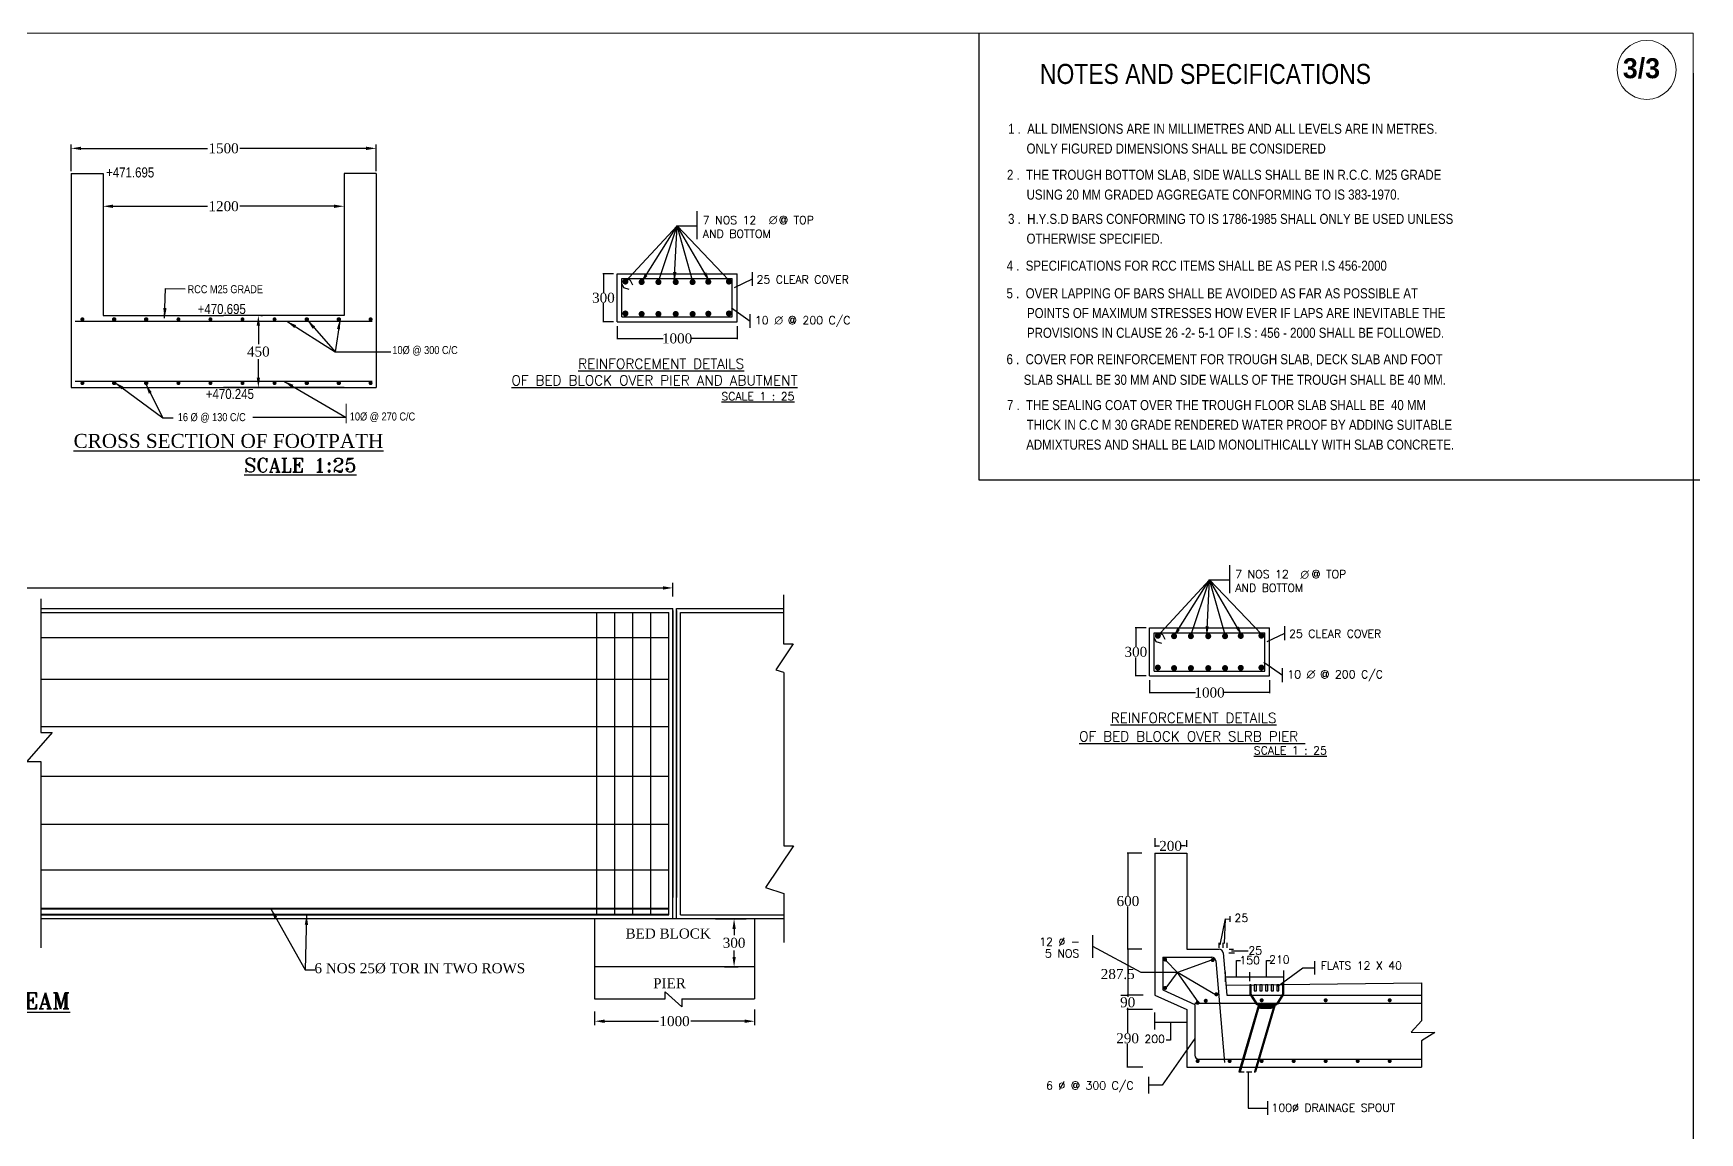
# Model space of a CAD drawing. Header units: millimetres. Extents: x 80 to 6605, y -565 to 2491.
# Drawn here: x 6034.4 to 6450.7, y -239.4 to 35.4 of the extents above; entities that cross this region are included whole.
import ezdxf
from ezdxf.enums import TextEntityAlignment as Align

# ---------------------------------------------------------------- set-up
doc = ezdxf.new("R2010")
doc.units = ezdxf.units.MM
doc.linetypes.add('DASHED', pattern=[19.05, 12.7, -6.35])
for name, color, linetype in [('abutment', 2, 'Continuous'), ('border', 7, 'Continuous'), ('MAIN', 7, 'Continuous'), ('STEEL', 5, 'Continuous'), ('TEXT_GENERAL', 4, 'Continuous')]:
    doc.layers.add(name, color=color, linetype=linetype)
doc.styles.add('ARIAL NARROW', font='ARIALN.TTF')
doc.styles.add('arn', font='ARIALN.TTF')
doc.styles.add('CITYBLUEPR', font='cityb___.ttf')
doc.styles.add('ROMANT', font='romant')
doc.styles.add('SIMPLEX', font='simplex.shx')
doc.styles.get("Standard").update_dxf_attribs({"font": 'times.ttf', "height": 2.5})
doc.styles.add('TIMES NEW ROMAN', font='times.ttf')
doc.styles.add('TNR_2.5', font='times.ttf', dxfattribs={"height": 2.5})
doc.dimstyles.new('ISO-25', dxfattribs={"dimtxt": 2.5, "dimasz": 2.5, "dimexe": 1.25, "dimexo": 0.625, "dimtad": 1, "dimlfac": 25, "dimtxsty": 'Standard', "dimcen": 2.5, "dimadec": 0, "dimazin": 0, "dimtfac": 1, "dimtmove": 0, "dimatfit": 3, "dimfxl": 1, "dimarcsym": 0})
doc.dimstyles.get("Standard").update_dxf_attribs({"dimtxt": 0.18, "dimasz": 0.18, "dimexe": 0.18, "dimexo": 0.0625, "dimgap": 0.09, "dimtad": 0, "dimtih": 1, "dimtoh": 1, "dimdec": 4, "dimzin": 0, "dimdsep": 46, "dimtxsty": 'Standard', "dimcen": 0.09, "dimadec": 0, "dimazin": 0, "dimtfac": 1, "dimtdec": 4, "dimtofl": 0, "dimtmove": 0, "dimatfit": 3, "dimfxl": 1, "dimtolj": 1, "dimtzin": 0, "dimarcsym": 0})
doc.dimstyles.new('STYLE_ESH', dxfattribs={"dimtxt": 2.5, "dimasz": 2.5, "dimexe": 1, "dimexo": 0.625, "dimtad": 0, "dimtih": 1, "dimtoh": 1, "dimdec": 0, "dimlfac": 100, "dimzin": 9, "dimdsep": 46, "dimtxsty": 'TNR_2.5', "dimcen": 2.5, "dimadec": 0, "dimazin": 2, "dimtfac": 1, "dimtdec": 0, "dimtofl": 0, "dimtmove": 2, "dimatfit": 3, "dimfxl": 1, "dimarcsym": 0})

# ---------------------------------------------------------------- blocks, each defined once
blk = doc.blocks.new('*D115')
at = {"color": 0, "lineweight": -2, "transparency": 16777216}
for p, q in [((5836.28, -105.35), (5836.28, -101.95)), ((5838.78, -103.2), (6191.68, -103.2)), ((6194.18, -105.35), (6194.18, -101.95))]:
    blk.add_line(p, q, dxfattribs=at)
at = {"color": 0, "transparency": 16777216}
for points in [[(5838.78, -102.78), (5838.78, -103.62), (5836.28, -103.2)], [(6191.68, -102.78), (6191.68, -103.62), (6194.18, -103.2)]]:
    blk.add_solid(points, dxfattribs=at)
at = {"layer": 'Defpoints', "color": 0, "transparency": 16777216}
for p in [(6194.18, -103.2), (5836.28, -105.98), (6194.18, -105.98)]:
    blk.add_point(p, dxfattribs=at)
at = {"color": 0, "transparency": 16777216, "insert": (6015.23, -101.3), "char_height": 2.5, "attachment_point": 5}
blk.add_mtext('13500', dxfattribs=at)
blk = doc.blocks.new('*D111')
at = {"color": 0, "lineweight": -2, "transparency": 16777216}
for p, q in [((6314.63, -165.71), (6314.63, -167.88)), ((6322.48, -166.22), (6322.48, -167.88)), ((6314.81, -167.7), (6315.8, -167.7)), ((6322.3, -167.7), (6321.31, -167.7))]:
    blk.add_line(p, q, dxfattribs=at)
at = {"color": 0, "transparency": 16777216}
for points in [[(6314.81, -167.67), (6314.81, -167.73), (6314.63, -167.7)], [(6322.3, -167.67), (6322.3, -167.73), (6322.48, -167.7)]]:
    blk.add_solid(points, dxfattribs=at)
at = {"layer": 'Defpoints', "color": 0, "transparency": 16777216}
for p in [(6314.63, -165.65), (6322.48, -166.16), (6322.48, -167.7)]:
    blk.add_point(p, dxfattribs=at)
at = {"color": 0, "transparency": 16777216, "insert": (6318.55, -167.7), "char_height": 2.5, "attachment_point": 5}
blk.add_mtext('\\A1;200', dxfattribs=at)
blk = doc.blocks.new('*D110')
at = {"color": 0, "lineweight": -2, "transparency": 16777216}
for p, q in [((6306.14, -204.98), (6308.01, -204.98)), ((6307.83, -205.16), (6307.83, -205.41)), ((6307.83, -208.4), (6307.83, -208.14)), ((6314.01, -208.58), (6307.65, -208.58))]:
    blk.add_line(p, q, dxfattribs=at)
at = {"color": 0, "transparency": 16777216}
for points in [[(6307.8, -205.16), (6307.86, -205.16), (6307.83, -204.98)], [(6307.8, -208.4), (6307.86, -208.4), (6307.83, -208.58)]]:
    blk.add_solid(points, dxfattribs=at)
at = {"layer": 'Defpoints', "color": 0, "transparency": 16777216}
for p in [(6306.07, -204.98), (6307.83, -208.58), (6314.07, -208.58)]:
    blk.add_point(p, dxfattribs=at)
at = {"color": 0, "transparency": 16777216, "insert": (6307.83, -206.78), "char_height": 2.5, "attachment_point": 5}
blk.add_mtext('\\A1;90', dxfattribs=at)
blk = doc.blocks.new('*D109')
at = {"color": 0, "lineweight": -2, "transparency": 16777216}
for p, q in [((6311.33, -193.48), (6307.71, -193.48)), ((6307.89, -193.66), (6307.89, -204.8)), ((6311.69, -204.98), (6307.71, -204.98))]:
    blk.add_line(p, q, dxfattribs=at)
at = {"color": 0, "transparency": 16777216}
for points in [[(6307.86, -193.66), (6307.92, -193.66), (6307.89, -193.48)], [(6307.86, -204.8), (6307.92, -204.8), (6307.89, -204.98)]]:
    blk.add_solid(points, dxfattribs=at)
at = {"layer": 'Defpoints', "color": 0, "transparency": 16777216}
for p in [(6311.39, -193.48), (6307.89, -204.98), (6311.75, -204.98)]:
    blk.add_point(p, dxfattribs=at)
at = {"color": 0, "transparency": 16777216, "insert": (6305.34, -199.73), "char_height": 2.5, "attachment_point": 5}
blk.add_mtext('\\A1;287.5', dxfattribs=at)
blk = doc.blocks.new('*D108')
at = {"color": 0, "lineweight": -2, "transparency": 16777216}
for p, q in [((6311.33, -169.48), (6307.71, -169.48)), ((6307.89, -169.66), (6307.89, -180.12)), ((6307.89, -193.3), (6307.89, -182.84)), ((6311.33, -193.48), (6307.71, -193.48))]:
    blk.add_line(p, q, dxfattribs=at)
at = {"color": 0, "transparency": 16777216}
for points in [[(6307.86, -169.66), (6307.92, -169.66), (6307.89, -169.48)], [(6307.86, -193.3), (6307.92, -193.3), (6307.89, -193.48)]]:
    blk.add_solid(points, dxfattribs=at)
at = {"layer": 'Defpoints', "color": 0, "transparency": 16777216}
for p in [(6307.89, -169.48), (6311.39, -169.48), (6311.39, -193.48)]:
    blk.add_point(p, dxfattribs=at)
at = {"color": 0, "transparency": 16777216, "insert": (6307.89, -181.48), "char_height": 2.5, "attachment_point": 5}
blk.add_mtext('\\A1;600', dxfattribs=at)
blk = doc.blocks.new('*D107')
at = {"color": 0, "lineweight": -2, "transparency": 16777216}
for p, q in [((6311.65, -208.58), (6307.63, -208.58)), ((6307.81, -208.76), (6307.81, -214.41)), ((6307.81, -222.8), (6307.81, -217.14)), ((6311.65, -222.98), (6307.63, -222.98))]:
    blk.add_line(p, q, dxfattribs=at)
at = {"color": 0, "transparency": 16777216}
for points in [[(6307.78, -208.76), (6307.84, -208.76), (6307.81, -208.58)], [(6307.78, -222.8), (6307.84, -222.8), (6307.81, -222.98)]]:
    blk.add_solid(points, dxfattribs=at)
at = {"layer": 'Defpoints', "color": 0, "transparency": 16777216}
for p in [(6311.71, -208.58), (6307.81, -222.98), (6311.71, -222.98)]:
    blk.add_point(p, dxfattribs=at)
at = {"color": 0, "transparency": 16777216, "insert": (6307.81, -215.78), "char_height": 2.5, "attachment_point": 5}
blk.add_mtext('\\A1;290', dxfattribs=at)
blk = doc.blocks.new('*D116')
at = {"color": 0, "lineweight": -2, "transparency": 16777216}
for p, q in [((6180.24, -37.73), (6180.24, -41.03)), ((6180.42, -40.85), (6191.74, -40.85)), ((6210.06, -40.85), (6198.74, -40.85)), ((6210.24, -37.73), (6210.24, -41.03))]:
    blk.add_line(p, q, dxfattribs=at)
at = {"color": 0, "transparency": 16777216}
for points in [[(6180.42, -40.82), (6180.42, -40.88), (6180.24, -40.85)], [(6210.06, -40.82), (6210.06, -40.88), (6210.24, -40.85)]]:
    blk.add_solid(points, dxfattribs=at)
at = {"layer": 'Defpoints', "color": 0, "transparency": 16777216}
for p in [(6180.24, -37.67), (6210.24, -37.67), (6210.24, -40.85)]:
    blk.add_point(p, dxfattribs=at)
at = {"color": 0, "transparency": 16777216, "insert": (6195.24, -40.85), "char_height": 2.5, "attachment_point": 5}
blk.add_mtext('\\A1;1000', dxfattribs=at)
blk = doc.blocks.new('*D117')
at = {"color": 0, "lineweight": -2, "transparency": 16777216}
for p, q in [((6179.38, -24.68), (6176.65, -24.68)), ((6176.83, -24.86), (6176.83, -29.32)), ((6176.83, -36.5), (6176.83, -32.04)), ((6179.38, -36.68), (6176.65, -36.68))]:
    blk.add_line(p, q, dxfattribs=at)
at = {"color": 0, "transparency": 16777216}
for points in [[(6176.8, -24.86), (6176.86, -24.86), (6176.83, -24.68)], [(6176.8, -36.5), (6176.86, -36.5), (6176.83, -36.68)]]:
    blk.add_solid(points, dxfattribs=at)
at = {"layer": 'Defpoints', "color": 0, "transparency": 16777216}
for p in [(6176.83, -24.68), (6179.44, -24.68), (6179.44, -36.68)]:
    blk.add_point(p, dxfattribs=at)
at = {"color": 0, "transparency": 16777216, "insert": (6176.83, -30.68), "char_height": 2.5, "attachment_point": 5}
blk.add_mtext('\\A1;300', dxfattribs=at)
blk = doc.blocks.new('*D126')
at = {"color": 0, "lineweight": -2, "transparency": 16777216}
for p, q in [((6207.05, -185.91), (6210.48, -185.91)), ((6209.48, -188.41), (6209.48, -190.01)), ((6209.48, -195.41), (6209.48, -193.8)), ((6207.05, -197.91), (6210.48, -197.91))]:
    blk.add_line(p, q, dxfattribs=at)
at = {"color": 0, "transparency": 16777216}
for points in [[(6209.07, -188.41), (6209.9, -188.41), (6209.48, -185.91)], [(6209.07, -195.41), (6209.9, -195.41), (6209.48, -197.91)]]:
    blk.add_solid(points, dxfattribs=at)
at = {"layer": 'Defpoints', "color": 0, "transparency": 16777216}
for p in [(6206.42, -185.91), (6206.42, -197.91), (6209.48, -197.91)]:
    blk.add_point(p, dxfattribs=at)
at = {"color": 0, "transparency": 16777216, "insert": (6209.48, -191.91), "char_height": 2.5, "attachment_point": 5, "style": 'TNR_2.5'}
blk.add_mtext('300', dxfattribs=at)
blk = doc.blocks.new('*D127')
at = {"color": 0, "lineweight": -2, "transparency": 16777216}
for p, q in [((6174.61, -209.06), (6174.61, -212.5)), ((6177.11, -211.5), (6190.57, -211.5)), ((6212.11, -211.5), (6198.64, -211.5)), ((6214.61, -208.57), (6214.61, -212.5))]:
    blk.add_line(p, q, dxfattribs=at)
at = {"color": 0, "transparency": 16777216}
for points in [[(6177.11, -211.09), (6177.11, -211.92), (6174.61, -211.5)], [(6212.11, -211.09), (6212.11, -211.92), (6214.61, -211.5)]]:
    blk.add_solid(points, dxfattribs=at)
at = {"layer": 'Defpoints', "color": 0, "transparency": 16777216}
for p in [(6214.61, -207.95), (6174.61, -208.43), (6214.61, -211.5)]:
    blk.add_point(p, dxfattribs=at)
at = {"color": 0, "transparency": 16777216, "insert": (6194.61, -211.5), "char_height": 2.5, "attachment_point": 5, "style": 'TNR_2.5'}
blk.add_mtext('1000', dxfattribs=at)
blk = doc.blocks.new('*D136')
at = {"color": 0, "lineweight": -2, "transparency": 16777216}
for p, q in [((6043.8, 0.99), (6043.8, 7.67)), ((6046.3, 6.67), (6077.89, 6.67)), ((6117.54, 6.67), (6085.96, 6.67)), ((6120.04, 0.99), (6120.04, 7.67))]:
    blk.add_line(p, q, dxfattribs=at)
at = {"color": 0, "transparency": 16777216}
for points in [[(6046.3, 7.09), (6046.3, 6.26), (6043.8, 6.67)], [(6117.54, 7.09), (6117.54, 6.26), (6120.04, 6.67)]]:
    blk.add_solid(points, dxfattribs=at)
at = {"layer": 'Defpoints', "color": 0, "transparency": 16777216}
for p in [(6120.04, 6.67), (6043.8, 0.37), (6120.04, 0.37)]:
    blk.add_point(p, dxfattribs=at)
at = {"color": 0, "transparency": 16777216, "insert": (6081.92, 6.67), "char_height": 2.5, "attachment_point": 5, "style": 'TNR_2.5'}
blk.add_mtext('1500', dxfattribs=at)
blk = doc.blocks.new('*D137')
at = {"color": 0, "lineweight": -2, "transparency": 16777216}
for p, q in [((6051.8, -0.26), (6051.8, -8.8)), ((6112.04, -0.26), (6112.04, -8.8)), ((6054.3, -7.8), (6077.89, -7.8)), ((6109.54, -7.8), (6085.96, -7.8))]:
    blk.add_line(p, q, dxfattribs=at)
at = {"color": 0, "transparency": 16777216}
for points in [[(6054.3, -7.39), (6054.3, -8.22), (6051.8, -7.8)], [(6109.54, -7.39), (6109.54, -8.22), (6112.04, -7.8)]]:
    blk.add_solid(points, dxfattribs=at)
at = {"layer": 'Defpoints', "color": 0, "transparency": 16777216}
for p in [(6051.8, 0.37), (6112.04, 0.37), (6112.04, -7.8)]:
    blk.add_point(p, dxfattribs=at)
at = {"color": 0, "transparency": 16777216, "insert": (6081.92, -7.8), "char_height": 2.5, "attachment_point": 5, "style": 'TNR_2.5'}
blk.add_mtext('1200', dxfattribs=at)
blk = doc.blocks.new('*D138')
at = {"color": 0, "lineweight": -2, "transparency": 16777216}
for p, q in [((6091.23, -35.13), (6091.61, -35.13)), ((6090.61, -37.63), (6090.61, -42.24)), ((6090.61, -50.63), (6090.61, -46.03)), ((6089.98, -53.13), (6089.61, -53.13))]:
    blk.add_line(p, q, dxfattribs=at)
at = {"color": 0, "transparency": 16777216}
for points in [[(6090.19, -37.63), (6091.02, -37.63), (6090.61, -35.13)], [(6090.19, -50.63), (6091.02, -50.63), (6090.61, -53.13)]]:
    blk.add_solid(points, dxfattribs=at)
at = {"layer": 'Defpoints', "color": 0, "transparency": 16777216}
for p in [(6090.61, -35.13), (6090.61, -53.13), (6090.61, -53.13)]:
    blk.add_point(p, dxfattribs=at)
at = {"color": 0, "transparency": 16777216, "insert": (6090.61, -44.13), "char_height": 2.5, "attachment_point": 5, "style": 'TNR_2.5'}
blk.add_mtext('450', dxfattribs=at)
blk = doc.blocks.new('*D142')
at = {"color": 0, "lineweight": -2, "transparency": 16777216}
for p, q in [((6312.43, -113.19), (6309.69, -113.19)), ((6309.87, -113.37), (6309.87, -117.83)), ((6309.87, -125.01), (6309.87, -120.55)), ((6312.43, -125.19), (6309.69, -125.19))]:
    blk.add_line(p, q, dxfattribs=at)
at = {"color": 0, "transparency": 16777216}
for points in [[(6309.84, -113.37), (6309.9, -113.37), (6309.87, -113.19)], [(6309.84, -125.01), (6309.9, -125.01), (6309.87, -125.19)]]:
    blk.add_solid(points, dxfattribs=at)
at = {"layer": 'Defpoints', "color": 0, "transparency": 16777216}
for p in [(6309.87, -113.19), (6312.49, -113.19), (6312.49, -125.19)]:
    blk.add_point(p, dxfattribs=at)
at = {"color": 0, "transparency": 16777216, "insert": (6309.87, -119.19), "char_height": 2.5, "attachment_point": 5}
blk.add_mtext('\\A1;300', dxfattribs=at)
blk = doc.blocks.new('*D141')
at = {"color": 0, "lineweight": -2, "transparency": 16777216}
for p, q in [((6313.28, -126.24), (6313.28, -129.54)), ((6343.28, -126.24), (6343.28, -129.54)), ((6313.46, -129.36), (6324.78, -129.36)), ((6343.1, -129.36), (6331.78, -129.36))]:
    blk.add_line(p, q, dxfattribs=at)
at = {"color": 0, "transparency": 16777216}
for points in [[(6313.46, -129.33), (6313.46, -129.39), (6313.28, -129.36)], [(6343.1, -129.33), (6343.1, -129.39), (6343.28, -129.36)]]:
    blk.add_solid(points, dxfattribs=at)
at = {"layer": 'Defpoints', "color": 0, "transparency": 16777216}
for p in [(6313.28, -126.18), (6343.28, -126.18), (6343.28, -129.36)]:
    blk.add_point(p, dxfattribs=at)
at = {"color": 0, "transparency": 16777216, "insert": (6328.28, -129.36), "char_height": 2.5, "attachment_point": 5}
blk.add_mtext('\\A1;1000', dxfattribs=at)

msp = doc.modelspace()

# ---------------------------------------------------------------- hatches: boundary and pattern name
h = msp.add_hatch()
h.set_pattern_fill('LINE', color=0, scale=0.05, angle=45, style=0)
h.set_pattern_definition([(45, (6297.55626, -206.87958), (-0.1122532, 0.1122532), [])])
h.paths.add_polyline_path([(6341.3338, -207.11535), (6341.01709, -208.21208), (6343.67156, -208.21208), (6343.97931, -207.14639)])

# ---------------------------------------------------------------- linework, layer by layer
at = {"color": 0}
for p, q in [((6270.74618, -76.28771), (6270.74618, 35.4283)), ((6449.115, 25.4283), (6449.115, -564.5717)), ((6043.80281, 0.36762), (6043.80281, -53.13238)), ((6043.80281, 0.36762), (6051.80281, 0.36762)), ((6051.80281, 0.36762), (6051.80281, -35.13238)), ((6112.04281, 0.36762), (6112.04281, -35.13238)), ((6120.04281, 0.36762), (6112.04281, 0.36762)), ((6120.04281, 0.36762), (6120.04281, -53.13238)), ((6200.19787, -9.02682), (6200.19787, -16.0223)), ((6195.21453, -12.68341), (6200.1617, -12.68341)), ((6180.2362, -36.67795), (6180.2362, -24.67795)), ((6180.2362, -24.67795), (6210.2362, -24.67795)), ((6210.2362, -36.67795), (6210.2362, -24.67795)), ((6214.03676, -27.70498), (6214.03676, -24.23436)), ((6181.4362, -35.47795), (6181.4362, -25.87795)), ((6181.4362, -25.87795), (6209.0362, -25.87795)), ((6181.4362, -27.16939), (6181.81397, -28.07844)), ((6181.81397, -28.07844), (6183.19924, -28.49164)), ((6182.60998, -25.87795), (6183.51972, -26.31199)), ((6183.51972, -26.31199), (6184.09864, -27.45863)), ((6209.0362, -35.47795), (6209.0362, -25.87795)), ((6044.82056, -36.54322), (6110.04281, -36.54322)), ((6051.80281, -35.13238), (6081.92281, -35.13238)), ((6064.03402, -36.54322), (6068.08738, -36.54322)), ((6112.04281, -35.13238), (6081.92281, -35.13238)), ((6099.8116, -36.54322), (6119.04036, -36.54322)), ((6180.2362, -36.67795), (6210.2362, -36.67795)), ((6180.2362, -36.67795), (6210.2362, -36.67795)), ((6181.4362, -35.47795), (6209.0362, -35.47795)), ((6213.4577, -38.22467), (6213.4577, -34.75404)), ((6043.80281, -53.13238), (6120.04281, -53.13238)), ((6044.82056, -51.51374), (6110.04281, -51.51374)), ((6064.03402, -51.51374), (6068.08738, -51.51374)), ((6112.04281, -53.13238), (6081.92281, -53.13238)), ((6099.8116, -51.51374), (6119.04036, -51.51374)), ((6112.54267, -60.56785), (6089.21687, -60.56785)), ((6450.74618, -76.28771), (6270.74618, -76.28771)), ((6333.24249, -97.53977), (6333.24249, -104.53525)), ((6328.25915, -101.19636), (6333.20632, -101.19636)), ((6036.25549, -105.90423), (6036.25549, -139.33663)), ((6221.7823, -104.88502), (6221.7823, -117.19438)), ((6036.25549, -108.30794), (6194.1836, -108.30794)), ((6036.25549, -108.30794), (6194.1836, -108.30794)), ((6036.25549, -109.30794), (6193.1836, -109.30794)), ((6175.1836, -184.90794), (6175.1836, -109.30794)), ((6179.6836, -184.90794), (6179.6836, -109.30794)), ((6184.1836, -184.90794), (6184.1836, -109.30794)), ((6188.6836, -184.90794), (6188.6836, -109.30794)), ((6193.1836, -184.90794), (6193.1836, -109.30794)), ((6194.1836, -185.90794), (6194.1836, -108.30794)), ((6194.1836, -108.80794), (6194.1836, -180.5699)), ((6195.05084, -108.30794), (6221.7823, -108.30794)), ((6195.05084, -108.30794), (6221.7823, -108.30794)), ((6195.05084, -185.90794), (6195.05084, -108.30794)), ((6195.05084, -108.80794), (6195.05084, -180.5699)), ((6196.05084, -109.30794), (6221.7823, -109.30794)), ((6196.05084, -184.90794), (6196.05084, -109.30794)), ((6036.25549, -115.56807), (6193.1836, -115.56807)), ((6313.28082, -113.1909), (6343.28082, -113.1909)), ((6313.28082, -125.1909), (6313.28082, -113.1909)), ((6314.48082, -114.3909), (6342.08082, -114.3909)), ((6314.48082, -123.9909), (6314.48082, -114.3909)), ((6314.48082, -115.68234), (6314.85859, -116.59139)), ((6315.65461, -114.3909), (6316.56434, -114.82494)), ((6316.56434, -114.82494), (6317.14326, -115.97158)), ((6342.08082, -123.9909), (6342.08082, -114.3909)), ((6343.28082, -125.1909), (6343.28082, -113.1909)), ((6347.08138, -116.21793), (6347.08138, -112.7473)), ((6224.26944, -117.19438), (6219.91615, -123.65222)), ((6221.7823, -117.19438), (6224.26944, -117.19438)), ((6314.85859, -116.59139), (6316.24386, -117.00459)), ((6219.91615, -123.65222), (6221.7823, -124.23785)), ((6221.9166, -124.31262), (6221.9166, -167.66671)), ((6314.48082, -123.9909), (6342.08082, -123.9909)), ((6346.50232, -126.73762), (6346.50232, -123.26699)), ((6036.25549, -125.96905), (6193.1836, -125.96905)), ((6313.28082, -125.1909), (6343.28082, -125.1909)), ((6313.28082, -125.1909), (6343.28082, -125.1909)), ((6039.11372, -139.33663), (6032.72475, -146.56071)), ((6036.25549, -137.82697), (6193.1836, -137.82697)), ((6036.25549, -139.33663), (6039.11372, -139.33663)), ((6032.72475, -146.56071), (6036.25549, -146.56071)), ((6036.25549, -146.56071), (6036.25549, -193.15148)), ((6036.25549, -150.25553), (6193.1836, -150.25553)), ((6036.25549, -162.23488), (6193.1836, -162.23488)), ((6224.3547, -167.66671), (6217.3095, -178.11783)), ((6221.86756, -167.66671), (6224.3547, -167.66671)), ((6314.5743, -169.47789), (6322.5743, -169.47789)), ((6314.5743, -169.47789), (6314.5743, -204.97789)), ((6322.5743, -169.47789), (6322.5743, -193.47789)), ((6036.25549, -173.67945), (6193.1836, -173.67945)), ((6217.3095, -178.11783), (6221.86756, -179.54823)), ((6221.86756, -179.54823), (6221.86756, -191.85758)), ((6195.05084, -185.90794), (6036.25549, -185.90794)), ((6174.60924, -185.90794), (6174.60924, -205.9334)), ((6221.86756, -185.90794), (6195.05084, -185.90794)), ((6204.8086, -185.90794), (6212.48308, -185.90794)), ((6214.60924, -185.90794), (6214.60924, -205.92624)), ((6333.44605, -186.66438), (6333.44605, -185.27333)), ((6299.07986, -195.69475), (6299.07986, -190.00423)), ((6311.15652, -199.30096), (6299.07986, -192.84949)), ((6316.5743, -195.47789), (6322.5743, -195.47789)), ((6316.5743, -195.47789), (6316.5743, -203.68472)), ((6322.5743, -193.47789), (6330.65748, -193.47789)), ((6322.5743, -195.47789), (6328.82385, -195.47789)), ((6330.5743, -191.92836), (6330.5743, -193.1448)), ((6330.5743, -191.92836), (6330.5743, -193.1448)), ((6331.5743, -191.92836), (6331.5743, -193.1448)), ((6331.5743, -191.92836), (6331.5743, -193.1448)), ((6331.65373, -194.39126), (6332.5743, -204.97789)), ((6332.5743, -191.92836), (6332.5743, -193.1448)), ((6332.5743, -191.92836), (6332.5743, -193.1448)), ((6333.07913, -194.39126), (6334.50454, -194.39126)), ((6333.1675, -193.47789), (6334.2817, -193.47789)), ((6214.60924, -197.90794), (6174.60924, -197.90794)), ((6320.29373, -199.30096), (6311.15652, -199.30096)), ((6329.82009, -196.39126), (6332.02762, -221.77789)), ((6332.2874, -201.67857), (6332.2874, -199.1208)), ((6338.36016, -201.45107), (6338.36016, -199.20874)), ((6346.82696, -202.35223), (6346.82696, -198.857)), ((6354.55176, -199.82951), (6354.55176, -196.46908)), ((6316.5743, -203.68472), (6324.5743, -207.28472)), ((6332.2874, -200.39968), (6346.82696, -200.39968)), ((6332.35691, -202.47789), (6381.25033, -201.89733)), ((6338.63108, -202.40645), (6338.35969, -202.40645)), ((6338.37334, -202.35435), (6338.37334, -204.70692)), ((6338.61334, -202.35435), (6338.61334, -204.75435)), ((6346.82696, -202.35223), (6346.5013, -202.35223)), ((6346.53334, -202.35435), (6346.53334, -204.75435)), ((6346.77334, -202.35435), (6346.77334, -202.35435)), ((6346.77334, -202.35435), (6346.77334, -204.75435)), ((6346.77334, -202.35435), (6346.77334, -204.70692)), ((6381.25033, -201.89733), (6381.25033, -211.40553)), ((6174.60924, -205.9334), (6192.25367, -205.9334)), ((6196.38518, -207.94272), (6192.25367, -204.15723)), ((6192.25367, -205.9334), (6192.25367, -204.15723)), ((6196.38518, -205.9334), (6214.60924, -205.92624)), ((6196.38518, -205.9334), (6196.38518, -207.94272)), ((6314.5743, -204.97789), (6322.5743, -208.57789)), ((6324.5743, -206.97456), (6381.25033, -206.97456)), ((6324.5743, -207.28472), (6324.5743, -219.98122)), ((6332.5743, -204.97789), (6381.25033, -204.97789)), ((6340.4823, -207.39435), (6335.63551, -224.17789)), ((6340.74484, -207.38114), (6335.89423, -224.17789)), ((6338.43796, -204.92491), (6339.92479, -207.21234)), ((6338.61334, -204.75435), (6340.17334, -207.15435)), ((6344.39253, -207.40724), (6339.54946, -224.17789)), ((6344.63909, -207.40999), (6339.79681, -224.17789)), ((6340.17334, -207.15435), (6341.3338, -207.11535)), ((6340.26017, -207.39435), (6341.00737, -207.35198)), ((6341.00737, -207.35198), (6340.75898, -208.21208)), ((6341.3338, -207.11535), (6341.01709, -208.21208)), ((6341.3338, -207.11535), (6343.97931, -207.14639)), ((6343.97931, -207.14639), (6343.67156, -208.21208)), ((6344.19391, -207.40448), (6343.96069, -208.21208)), ((6344.97334, -207.15435), (6343.97931, -207.14639)), ((6344.19391, -207.40448), (6344.88651, -207.39435)), ((6346.53334, -204.75435), (6344.97334, -207.15435)), ((6346.70872, -204.92491), (6345.22189, -207.21234)), ((6314.54489, -209.33697), (6314.54489, -213.54242)), ((6314.54489, -211.76319), (6322.5743, -211.76319)), ((6322.5743, -208.57789), (6322.5743, -222.97789)), ((6341.01709, -208.21208), (6340.75898, -208.21208)), ((6341.01709, -208.21208), (6343.67156, -208.21208)), ((6343.96069, -208.21208), (6343.67156, -208.21208)), ((6381.25033, -211.40553), (6378.65367, -214.26254)), ((6378.65367, -214.26254), (6384.55939, -214.32403)), ((6384.55939, -214.32403), (6381.25033, -216.42179)), ((6381.25033, -216.42179), (6381.25033, -222.97789)), ((6322.5743, -222.97789), (6381.25033, -222.97789)), ((6325.5743, -220.98122), (6381.25033, -220.98122)), ((6313.11313, -229.52942), (6313.11313, -225.3783)), ((6342.82129, -234.87724), (6342.82129, -231.5168))]:
    msp.add_line(p, q, dxfattribs=at)
at = {"color": 0, "lineweight": 40}
for p, q in [((6193.1836, -183.40794), (6036.25549, -183.40794)), ((6193.1836, -184.90794), (6036.25549, -184.90794))]:
    msp.add_line(p, q, dxfattribs=at)
at = {"color": 0, "ltscale": 6}
msp.add_line((6196.05084, -184.90794), (6221.86756, -184.90794), dxfattribs=at)
at = {"color": 0, "linetype": 'DASHED', "ltscale": 0.1}
msp.add_line((6335.63551, -224.17789), (6339.79681, -224.17789), dxfattribs=at)
at = {"color": 0}
for points, const_width in [([(6181.94082, -26.62086, 1), (6182.69082, -26.62086, 1)], 0.75), ([(6185.99752, -26.74956, 1), (6186.74752, -26.74956, 1)], 0.75), ([(6190.19999, -26.74956, 1), (6190.94999, -26.74956, 1)], 0.75), ([(6194.52978, -26.74956, 1), (6195.27978, -26.74956, 1)], 0.75), ([(6198.73224, -26.74956, 1), (6199.48224, -26.74956, 1)], 0.75), ([(6202.66016, -26.68521, 1), (6203.41016, -26.68521, 1)], 0.75), ([(6207.81609, -26.62086, 1), (6208.56609, -26.62086, 1)], 0.75), ([(6046.396, -36.06168, 1), (6046.896, -36.06168, 1)], 0.5), ([(6054.276, -36.06168, 1), (6054.776, -36.06168, 1)], 0.5), ([(6054.396, -36.06168, 1), (6054.896, -36.06168, 1)], 0.5), ([(6062.276, -36.06168, 1), (6062.776, -36.06168, 1)], 0.5), ([(6062.396, -36.06168, 1), (6062.896, -36.06168, 1)], 0.5), ([(6070.396, -36.06168, 1), (6070.896, -36.06168, 1)], 0.5), ([(6078.396, -36.06168, 1), (6078.896, -36.06168, 1)], 0.5), ([(6086.396, -36.06168, 1), (6086.896, -36.06168, 1)], 0.5), ([(6094.396, -36.06168, 1), (6094.896, -36.06168, 1)], 0.5), ([(6102.396, -36.06168, 1), (6102.896, -36.06168, 1)], 0.5), ([(6102.516, -36.06168, 1), (6103.016, -36.06168, 1)], 0.5), ([(6110.396, -36.06168, 1), (6110.896, -36.06168, 1)], 0.5), ([(6110.516, -36.06168, 1), (6111.016, -36.06168, 1)], 0.5), ([(6118.396, -36.06168, 1), (6118.896, -36.06168, 1)], 0.5), ([(6181.94082, -34.59847, 1), (6182.69082, -34.59847, 1)], 0.75), ([(6185.99752, -34.72718, 1), (6186.74752, -34.72718, 1)], 0.75), ([(6190.19999, -34.72718, 1), (6190.94999, -34.72718, 1)], 0.75), ([(6194.52978, -34.72718, 1), (6195.27978, -34.72718, 1)], 0.75), ([(6198.73224, -34.72718, 1), (6199.48224, -34.72718, 1)], 0.75), ([(6202.66016, -34.66283, 1), (6203.41016, -34.66283, 1)], 0.75), ([(6207.81609, -34.59847, 1), (6208.56609, -34.59847, 1)], 0.75), ([(6046.396, -51.99528, -1), (6046.896, -51.99528, -1)], 0.5), ([(6054.276, -51.99528, -1), (6054.776, -51.99528, -1)], 0.5), ([(6054.396, -51.99528, -1), (6054.896, -51.99528, -1)], 0.5), ([(6062.276, -51.99528, -1), (6062.776, -51.99528, -1)], 0.5), ([(6062.396, -51.99528, -1), (6062.896, -51.99528, -1)], 0.5), ([(6070.396, -51.99528, -1), (6070.896, -51.99528, -1)], 0.5), ([(6078.396, -51.99528, -1), (6078.896, -51.99528, -1)], 0.5), ([(6086.396, -51.99528, -1), (6086.896, -51.99528, -1)], 0.5), ([(6094.396, -51.99528, -1), (6094.896, -51.99528, -1)], 0.5), ([(6102.396, -51.99528, -1), (6102.896, -51.99528, -1)], 0.5), ([(6102.516, -51.99528, -1), (6103.016, -51.99528, -1)], 0.5), ([(6110.396, -51.99528, -1), (6110.896, -51.99528, -1)], 0.5), ([(6110.516, -51.99528, -1), (6111.016, -51.99528, -1)], 0.5), ([(6118.396, -51.99528, -1), (6118.896, -51.99528, -1)], 0.5), ([(6314.98544, -115.13381, 1), (6315.73544, -115.13381, 1)], 0.75), ([(6319.04214, -115.26251, 1), (6319.79214, -115.26251, 1)], 0.75), ([(6323.24461, -115.26251, 1), (6323.99461, -115.26251, 1)], 0.75), ([(6327.57441, -115.26251, 1), (6328.32441, -115.26251, 1)], 0.75), ([(6331.77686, -115.26251, 1), (6332.52686, -115.26251, 1)], 0.75), ([(6335.70478, -115.19816, 1), (6336.45478, -115.19816, 1)], 0.75), ([(6340.86071, -115.13381, 1), (6341.61071, -115.13381, 1)], 0.75), ([(6314.98544, -123.11142, 1), (6315.73544, -123.11142, 1)], 0.75), ([(6319.04214, -123.24013, 1), (6319.79214, -123.24013, 1)], 0.75), ([(6323.24461, -123.24013, 1), (6323.99461, -123.24013, 1)], 0.75), ([(6327.57441, -123.24013, 1), (6328.32441, -123.24013, 1)], 0.75), ([(6331.77686, -123.24013, 1), (6332.52686, -123.24013, 1)], 0.75), ([(6335.70478, -123.17578, 1), (6336.45478, -123.17578, 1)], 0.75), ([(6340.86071, -123.11142, 1), (6341.61071, -123.11142, 1)], 0.75), ([(6316.93506, -196.09363, 1), (6317.43506, -196.09363, 1)], 0.5), ([(6328.80294, -196.21585, 1), (6329.30294, -196.21585, 1)], 0.5), ([(6316.93506, -203.18221, 1), (6317.43506, -203.18221, 1)], 0.5), ([(6325.04749, -206.89533, 1), (6325.54749, -206.89533, 1)], 0.5), ([(6327.09005, -206.3878, -1), (6327.59005, -206.3878, -1)], 0.5), ([(6329.72056, -204.77103, 1), (6330.22056, -204.77103, 1)], 0.5), ([(6341.04749, -206.25713, -1), (6341.54749, -206.25713, -1)], 0.5), ([(6357.04749, -206.25713, -1), (6357.54749, -206.25713, -1)], 0.5), ([(6373.04749, -206.25713, -1), (6373.54749, -206.25713, -1)], 0.5), ([(6325.04749, -221.46276, -1), (6325.54749, -221.46276, -1)], 0.5), ([(6333.04749, -221.46276, -1), (6333.54749, -221.46276, -1)], 0.5), ([(6341.04749, -221.46276, -1), (6341.54749, -221.46276, -1)], 0.5), ([(6349.04749, -221.46276, -1), (6349.54749, -221.46276, -1)], 0.5), ([(6357.04749, -221.46276, -1), (6357.54749, -221.46276, -1)], 0.5), ([(6365.04749, -221.46276, -1), (6365.54749, -221.46276, -1)], 0.5), ([(6373.04749, -221.46276, -1), (6373.54749, -221.46276, -1)], 0.5)]:
    msp.add_lwpolyline(points, format="xyb", close=True, dxfattribs=dict(at, const_width=const_width))
for points in [[(6340.02992, -202.39249), (6339.46407, -202.39249), (6339.46407, -203.91858), (6340.02992, -203.91858)], [(6341.42992, -202.39249), (6340.86407, -202.39249), (6340.86407, -203.91858), (6341.42992, -203.91858)], [(6342.82992, -202.39249), (6342.26407, -202.39249), (6342.26407, -203.91858), (6342.82992, -203.91858)], [(6344.22992, -202.39249), (6343.66407, -202.39249), (6343.66407, -203.91858), (6344.22992, -203.91858)], [(6345.62992, -202.39249), (6345.06407, -202.39249), (6345.06407, -203.91858), (6345.62992, -203.91858)]]:
    msp.add_lwpolyline(points, close=True, dxfattribs=at)
for centre, radius, start, end in [((6328.82385, -196.47789), 1, 4.9697407, 90), ((6330.65748, -194.47789), 1, 4.9697407, 90), ((6338.77334, -204.70692), 0.4, 180, 213.0238676), ((6340.26017, -206.99435), 0.4, 213.0238676, 270), ((6344.88651, -206.99435), 0.4, 270, 326.9761324), ((6346.37334, -204.70692), 0.4, 326.9761324, 0), ((6325.5743, -219.98122), 1, 180, 270)]:
    msp.add_arc(centre, radius, start, end, dxfattribs=at)
at = {"layer": 'abutment', "color": 0, "lineweight": 5}
msp.add_line((6112.54267, -61.97459), (6112.54267, -57.16968), dxfattribs=at)
at = {"layer": 'border', "color": 0, "lineweight": 5}
for p, q in [((6449.115, 35.4283), (5589.115, 35.4283)), ((6449.115, -564.5717), (6449.115, 35.4283))]:
    msp.add_line(p, q, dxfattribs=at)
at = {"layer": 'Defpoints', "color": 0, "linetype": 'ByBlock'}
for p in [(6338.40712, -202.38541), (6344.22992, -202.39249), (6345.06407, -202.39249), (6346.77334, -202.35435), (6346.77334, -202.35435), (6346.77334, -204.75435), (6343.45445, -208.21208)]:
    msp.add_point(p, dxfattribs=at)
at = {"layer": 'STEEL', "color": 0, "lineweight": 9}
msp.add_circle((6437.51667, 26.29508), 7.37169, dxfattribs=at)

# ---------------------------------------------------------------- texts
at = {"color": 0}
for s, height, style, p in [('7 NOS 12   @ TOP', 2, 'SIMPLEX', (6201.65847, -12.2459)), ('AND BOTTOM', 2, 'SIMPLEX', (6201.65847, -15.67447)), ('25 CLEAR COVER', 2, 'SIMPLEX', (6215.10221, -27.12263)), ('10   @ 200 C/C', 2, 'SIMPLEX', (6214.68016, -37.28977)), ('%%UREINFORCEMENT DETAILS', 2.5, 'ROMANT', (6170.52521, -48.4286)), ('%%UOF BED BLOCK OVER PIER AND ABUTMENT', 2.5, 'ROMANT', (6153.84515, -52.58098)), ('%%USCALE 1 : 25', 2, 'SIMPLEX', (6206.29898, -56.3022)), ('%%UCROSS SECTION OF FOOTPATH', 3.5, 'TIMES NEW ROMAN', (6044.4395, -68.19953)), ('7 NOS 12   @ TOP', 2, 'SIMPLEX', (6334.70309, -100.75885)), ('AND BOTTOM', 2, 'SIMPLEX', (6334.70309, -104.18742)), ('25 CLEAR COVER', 2, 'SIMPLEX', (6348.14683, -115.63558)), ('10   @ 200 C/C', 2, 'SIMPLEX', (6347.72478, -125.80272)), ('%%UREINFORCEMENT DETAILS', 2.5, 'ROMANT', (6303.56983, -136.94155)), ('%%UOF BED BLOCK OVER SLRB PIER ', 2.5, 'ROMANT', (6295.68641, -141.55453)), ('%%USCALE 1 : 25', 2, 'SIMPLEX', (6339.3436, -144.81515)), ('12 %%C -', 2, 'SIMPLEX', (6285.72705, -192.62934)), ('5 NOS ', 2, 'SIMPLEX', (6287.15165, -195.54343)), ('FLATS 12 X 40', 2, 'SIMPLEX', (6356.05455, -198.59366)), ('%%ULONGITUDINAL SECTION OF END BEAM', 4, 'ROMANT', (5933.68277, -208.39717)), ('6 %%C @ 300 C/C', 2, 'SIMPLEX', (6287.43281, -228.56626)), ('100%%C DRAINAGE SPOUT', 2, 'SIMPLEX', (6343.75084, -234.12345))]:
    msp.add_text(s, height=height, dxfattribs=dict(at, style=style)).set_placement(p)
at = {"color": 0, "lineweight": 9, "style": 'arn'}
for s, p in [('RCC M25 GRADE', (6072.919, -29.53905)), ('10%%C @ 300 C/C', (6124.09472, -44.74196)), ('16 %%C @ 130 C/C', (6070.48119, -61.50905)), ('10%%C @ 270 C/C', (6113.46438, -61.34675))]:
    msp.add_text(s, height=2, dxfattribs=at).set_placement(p)
at = {"color": 0, "style": 'ARIAL NARROW'}
msp.add_text('+468.100', height=0.025, dxfattribs=at).set_placement((6088.17786, -54.05573), align=Align.MIDDLE)
at = {"color": 0}
for s, p in [('BED BLOCK', (6182.35477, -190.82823)), ('PIER', (6189.25297, -203.26932))]:
    msp.add_text(s, height=2.5, dxfattribs=at).set_placement(p)
at = {"color": 0, "attachment_point": 1}
for s, insert, char_height, width in [('∅', (6218.15904, -10.17592), 2, 2.0106705), ('∅', (6219.55728, -35.24325), 2, 2.0106705), ('∅', (6350.99103, -98.79881), 2, 2.0106705), ('∅', (6352.53324, -123.73619), 2, 2.0106705), ('6 NOS 25%%C TOR IN TWO ROWS', (6104.62794, -196.99706), 2.5, 90.9920635)]:
    msp.add_mtext(s, dxfattribs=dict(at, insert=insert, char_height=char_height, width=width))
at = {"color": 0, "insert": (6087.0595, -70.7652), "char_height": 3.5, "width": 35.7622222, "attachment_point": 1, "style": 'ROMANT'}
msp.add_mtext('{\\LSCALE 1:25}', dxfattribs=at)
at = {"color": 0, "linetype": 'ByBlock', "char_height": 2, "attachment_point": 5, "style": 'SIMPLEX'}
for s, insert in [('\\A1;25', (6336.21573, -185.69581)), ('150', (6338.31454, -196.27044)), ('\\A1;25', (6339.68997, -193.81308)), ('210', (6345.73058, -196.08285)), ('200', (6314.57851, -215.93913))]:
    msp.add_mtext(s, dxfattribs=dict(at, insert=insert))
at = {"layer": 'MAIN', "color": 0, "lineweight": 9, "style": 'ARIAL NARROW'}
msp.add_text('NOTES AND SPECIFICATIONS', height=5, dxfattribs=at).set_placement((6285.89631, 22.77788))
at = {"layer": 'MAIN', "color": 0, "linetype": 'Continuous', "lineweight": 9, "style": 'ARIAL NARROW'}
for s, p in [('1 .  ALL DIMENSIONS ARE IN MILLIMETRES AND ALL LEVELS ARE IN METRES.', (6277.93881, 10.31347)), ('ONLY FIGURED DIMENSIONS SHALL BE CONSIDERED', (6282.55236, 5.37305)), ('2 .  THE TROUGH BOTTOM SLAB, SIDE WALLS SHALL BE IN R.C.C. M25 GRADE', (6277.65871, -1.18539)), ('USING 20 MM GRADED AGGREGATE CONFORMING TO IS 383-1970.', (6282.56637, -6.12381)), ('3 .  H.Y.S.D BARS CONFORMING TO IS 1786-1985 SHALL ONLY BE USED UNLESS ', (6277.93881, -12.20648)), ('OTHERWISE SPECIFIED.', (6282.55236, -17.1469)), ('4 .  SPECIFICATIONS FOR RCC ITEMS SHALL BE AS PER I.S 456-2000 ', (6277.57068, -23.89597)), ('5 .  OVER LAPPING OF BARS SHALL BE AVOIDED AS FAR AS POSSIBLE AT ', (6277.55668, -30.79994)), ('POINTS OF MAXIMUM STRESSES HOW EVER IF LAPS ARE INEVITABLE THE ', (6282.66742, -35.74036)), ('PROVISIONS IN CLAUSE 26 -2- 5-1 OF I.S : 456 - 2000 SHALL BE FOLLOWED. ', (6282.66742, -40.68078)), ('6 .  COVER FOR REINFORCEMENT FOR TROUGH SLAB, DECK SLAB AND FOOT', (6277.55068, -47.27965)), ('  SLAB SHALL BE 30 MM AND SIDE WALLS OF THE TROUGH SHALL BE 40 MM.', (6280.25231, -52.42658)), ('7 .  THE SEALING COAT OVER THE TROUGH FLOOR SLAB SHALL BE  40 MM ', (6277.65871, -58.74077)), ('THICK IN C.C M 30 GRADE RENDERED WATER PROOF BY ADDING SUITABLE ', (6282.6014, -63.68119)), ('ADMIXTURES AND SHALL BE LAID MONOLITHICALLY WITH SLAB CONCRETE.', (6282.47735, -68.62161))]:
    msp.add_text(s, height=2.5, dxfattribs=at).set_placement(p)
at = {"layer": 'TEXT_GENERAL', "color": 0, "lineweight": 9}
for s, height, style, p in [('3/3', 5, 'CITYBLUEPR', (6431.54283, 24.20871)), ('+471.695', 2.5, 'ARIAL NARROW', (6052.56691, -0.59)), ('+470.695', 2.5, 'ARIAL NARROW', (6075.44594, -34.72981)), ('+470.245', 2.5, 'ARIAL NARROW', (6077.48347, -55.96036))]:
    msp.add_text(s, height=height, dxfattribs=dict(at, style=style)).set_placement(p)

# ---------------------------------------------------------------- dimensions: what is measured, and where the dimension line sits
at = {"color": 0}
for base, p1, p2, text, dimstyle, picture, middle in [((6120.04281, 6.67182), (6043.80281, 0.36762), (6120.04281, 0.36762), '1500', 'STYLE_ESH', '*D136', (6081.92281, 6.67182)), ((6112.04281, -7.8034), (6051.80281, 0.36762), (6112.04281, 0.36762), '1200', 'STYLE_ESH', '*D137', (6081.92281, -7.8034)), ((6194.1836, -103.2014), (5836.28104, -105.97908), (6194.1836, -105.97908), '13500', 'ISO-25', '*D115', (6015.23232, -101.30477)), ((6214.60924, -211.50274), (6174.60924, -208.43374), (6214.60924, -207.94916), '1000', 'STYLE_ESH', '*D127', (6194.60924, -211.50274))]:
    dim = msp.add_linear_dim(base=base, p1=p1, p2=p2, text=text, dimstyle=dimstyle, dxfattribs=at)
    dim.commit()
    dim.dimension.update_dxf_attribs({"geometry": picture, "text_midpoint": middle})
for base, p1, p2, text, picture, middle in [((6176.82604, -24.67795), (6179.44465, -36.67795), (6179.44465, -24.67795), '300', '*D117', (6176.82604, -30.67795)), ((6309.87066, -113.1909), (6312.48927, -125.1909), (6312.48927, -113.1909), '300', '*D142', (6309.87066, -119.1909)), ((6307.88896, -169.47789), (6311.39048, -193.47789), (6311.39048, -169.47789), '600', '*D108', (6307.88896, -181.47789)), ((6307.80605, -222.97789), (6311.71425, -208.57789), (6311.71425, -222.97789), '290', '*D107', (6307.80605, -215.77789))]:
    dim = msp.add_linear_dim(base=base, p1=p1, p2=p2, angle=90, text=text, dimstyle='Standard', override={"dimscale": 1}, dxfattribs=at)
    dim.commit()
    dim.dimension.update_dxf_attribs({"geometry": picture, "text_midpoint": middle})
for base, p1, p2, text, picture, middle in [((6090.60698, -53.13238), (6090.60698, -35.13238), (6090.60698, -53.13238), '450', '*D138', (6090.60698, -44.13238)), ((6209.48484, -197.90794), (6206.42458, -185.90794), (6206.42458, -197.90794), '300', '*D126', (6209.48484, -191.90794))]:
    dim = msp.add_linear_dim(base=base, p1=p1, p2=p2, angle=90, text=text, dimstyle='STYLE_ESH', dxfattribs=at)
    dim.commit()
    dim.dimension.update_dxf_attribs({"geometry": picture, "text_midpoint": middle})
for base, p1, p2, text, picture, middle in [((6210.2362, -40.85017), (6180.2362, -37.66631), (6210.2362, -37.66631), '1000', '*D116', (6195.2362, -40.85017)), ((6343.28082, -129.36312), (6313.28082, -126.17926), (6343.28082, -126.17926), '1000', '*D141', (6328.28082, -129.36312)), ((6322.48117, -167.69537), (6314.62505, -165.64767), (6322.48117, -166.1596), '200', '*D111', (6318.55311, -167.69537))]:
    dim = msp.add_linear_dim(base=base, p1=p1, p2=p2, text=text, dimstyle='Standard', override={"dimscale": 1}, dxfattribs=at)
    dim.commit()
    dim.dimension.update_dxf_attribs({"geometry": picture, "text_midpoint": middle})
for base, p1, p2, text, override, picture, middle in [((6307.88896, -204.97789), (6311.39048, -193.47789), (6311.75246, -204.97789), '287.5', {"dimscale": 1, "dimtmove": 2}, '*D109', (6305.33727, -199.72669)), ((6307.82937, -208.57789), (6306.07342, -204.97789), (6314.07342, -208.57789), '90', {"dimscale": 1}, '*D110', (6307.82937, -206.77789))]:
    dim = msp.add_linear_dim(base=base, p1=p1, p2=p2, angle=90, text=text, dimstyle='Standard', override=override, dxfattribs=at)
    dim.commit()
    dim.dimension.update_dxf_attribs({"geometry": picture, "text_midpoint": middle, "dimtype": 160})

# ---------------------------------------------------------------- leaders
for points, dimstyle, override in [([(6182.06111, -26.89608), (6195.21453, -12.68341)], 'Standard', {"dimscale": 1}), ([(6190.6362, -26.35251), (6195.21453, -12.68341)], 'Standard', {"dimscale": 1}), ([(6199.10724, -26.37456), (6195.21453, -12.68341)], 'Standard', {"dimscale": 1}), ([(6208.19109, -26.24586), (6195.21453, -12.68341)], 'Standard', {"dimscale": 1}), ([(6209.59727, -28.0906), (6214.03676, -25.96967)], 'Standard', {"dimscale": 1}), ([(6208.82519, -33.21154), (6213.4577, -36.48935)], 'Standard', {"dimscale": 1}), ([(6097.68978, -36.54322), (6109.79396, -44.1672)], 'STYLE_ESH', {"dimgap": 0.625, "dimtad": 0}), ([(6102.85542, -36.29514), (6109.79396, -44.1672), (6123.69484, -44.1672)], 'STYLE_ESH', {"dimgap": 0.625, "dimtad": 0}), ([(6111.016, -36.06168), (6109.79396, -44.1672)], 'STYLE_ESH', {"dimgap": 0.625, "dimtad": 0}), ([(6054.65527, -51.7813), (6066.76009, -60.65926)], 'STYLE_ESH', {"dimgap": 0.625, "dimtad": 0}), ([(6062.45632, -52.23537), (6066.76009, -60.65926), (6069.35108, -60.65926)], 'STYLE_ESH', {"dimgap": 0.625, "dimtad": 0}), ([(6096.96275, -51.51374), (6112.54267, -60.56785)], 'STYLE_ESH', {"dimgap": 0.625, "dimtad": 0}), ([(6315.10573, -115.40903), (6328.25915, -101.19636)], 'Standard', {"dimscale": 1}), ([(6323.68082, -114.86546), (6328.25915, -101.19636)], 'Standard', {"dimscale": 1}), ([(6341.23571, -114.75881), (6328.25915, -101.19636)], 'Standard', {"dimscale": 1}), ([(6332.15186, -114.88751), (6328.25915, -101.19636)], 'Standard', {"dimscale": 1}), ([(6342.64189, -116.60355), (6347.08138, -114.48262)], 'Standard', {"dimscale": 1}), ([(6341.86981, -121.72449), (6346.50232, -125.0023)], 'Standard', {"dimscale": 1}), ([(6102.67007, -184.90794), (6102.32158, -198.65779), (6104.68786, -198.65779)], 'STYLE_ESH', {"dimgap": 0.625, "dimtad": 0}), ([(6330.93909, -192.36768), (6332.27614, -185.91321)], 'Standard', {"dimscale": 1}), ([(6332.0533, -192.08947), (6332.27614, -185.91321), (6333.44605, -185.96885)], 'Standard', {"dimscale": 1}), ([(6333.78548, -193.92104), (6337.95188, -193.92104)], 'Standard', {"dimscale": 1}), ([(6317.32384, -196.30157), (6320.29373, -199.30096)], 'Standard', {"dimscale": 1}), ([(6317.43506, -203.18221), (6320.29373, -199.30096)], 'Standard', {"dimscale": 1}), ([(6328.80634, -196.2569), (6320.29373, -199.30096)], 'Standard', {"dimscale": 1}), ([(6329.76248, -204.9096), (6320.29373, -199.30096), (6320.41721, -199.30096)], 'Standard', {"dimscale": 1}), ([(6325.41118, -206.67267), (6320.29373, -199.30096)], 'Standard', {"dimscale": 1}), ([(6335.00576, -200.39968), (6335.00576, -196.3325), (6336.03838, -196.3325)], 'Standard', {"dimscale": 1}), ([(6342.47351, -200.39968), (6342.47351, -196.3325), (6343.50613, -196.3325)], 'Standard', {"dimscale": 1}), ([(6345.33174, -202.72262), (6351.58346, -198.1493), (6354.55176, -198.1493)], 'Standard', {"dimscale": 1}), ([(6318.55959, -211.76319), (6318.55959, -216.21127), (6317.45881, -216.21127)], 'Standard', {"dimscale": 1}), ([(6324.5743, -215.79118), (6316.4772, -227.45386), (6313.11313, -227.45386)], 'Standard', {"dimscale": 1}), ([(6337.92927, -224.17789), (6337.92927, -233.19702), (6342.82129, -233.19702)], 'Standard', {"dimscale": 1})]:
    msp.add_leader(points, dimstyle=dimstyle, override=override, dxfattribs=at)
at = {"color": 0, "ltscale": 6}
for points in [[(6186.17295, -27.06705), (6195.21453, -12.68341)], [(6194.52978, -26.74956), (6195.21453, -12.68341)], [(6203.41016, -26.68521), (6195.21453, -12.68341)], [(6319.21757, -115.58), (6328.25915, -101.19636)], [(6327.57441, -115.26251), (6328.25915, -101.19636)], [(6336.45478, -115.19816), (6328.25915, -101.19636)], [(6093.73075, -183.40794), (6102.32158, -198.65779)]]:
    msp.add_leader(points, dimstyle='ISO-25', override={"dimgap": 0.625, "dimtad": 0}, dxfattribs=at)
at = {"color": 0}
msp.add_leader([(6067.18023, -35.76212), (6067.41865, -28.32029), (6072.32605, -28.46024)], dimstyle='STYLE_ESH', dxfattribs=at)

doc.saveas('drawing.dxf')
